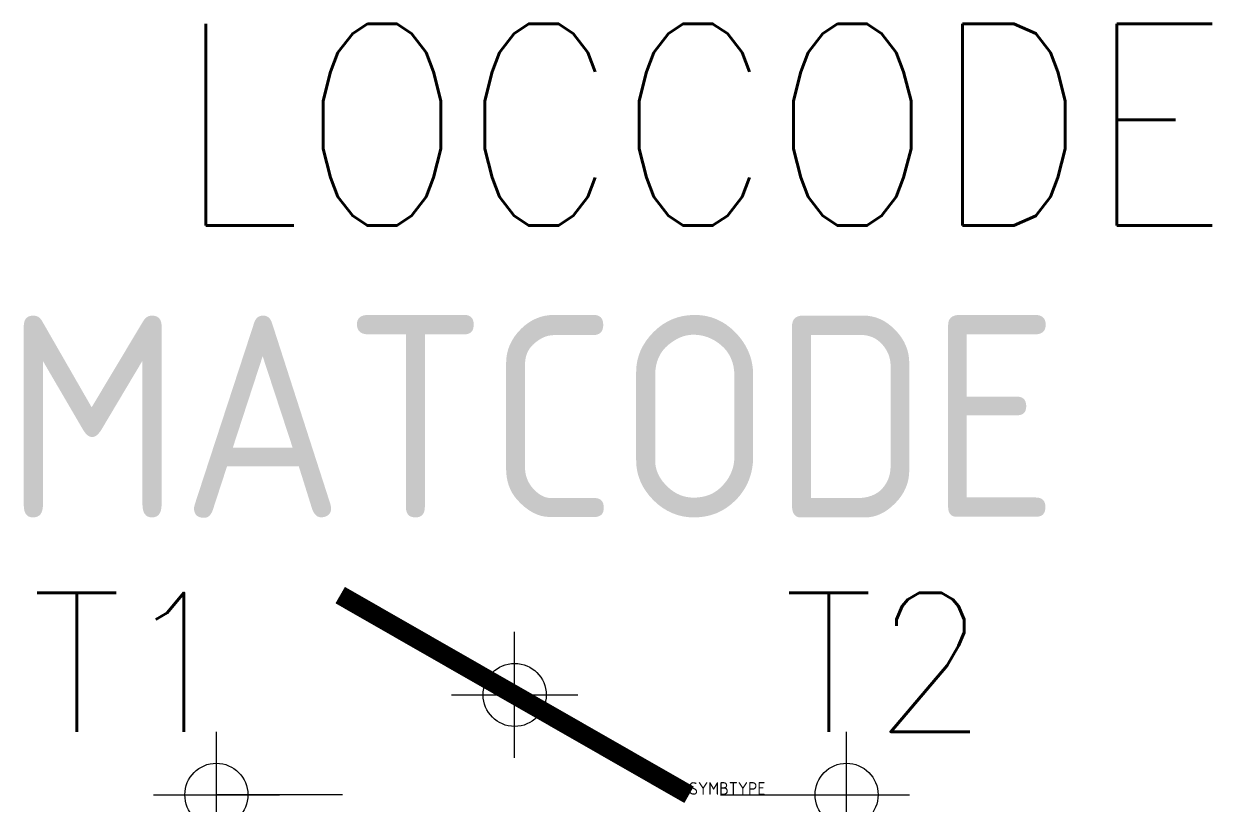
# Model space of a CAD drawing. Extents: x 259.4 to 278.3, y 229.8 to 242.2.
import ezdxf
from ezdxf.enums import TextEntityAlignment as Align

# ---------------------------------------------------------------- set-up
doc = ezdxf.new("R2010")
doc.units = 0
doc.header["$LTSCALE"] = 0.2
doc.header["$MEASUREMENT"] = 0
doc.header["$PDMODE"] = 34
doc.header["$PDSIZE"] = -2
doc.linetypes.add('DASHED', pattern=[18.75, 12.5, -6.25])
doc.layers.get('0').update_dxf_attribs({"linetype": 'CONTINUOUS'})
for name, color, linetype in [('1', 7, 'CONTINUOUS'), ('10', 1, 'DASHED'), ('11', 3, 'DASHED'), ('12', 2, 'DASHED'), ('A', 7, 'CONTINUOUS'), ('C', 7, 'CONTINUOUS')]:
    doc.layers.add(name, color=color, linetype=linetype)
doc.styles.add('DINY', font='SIMPLEX', dxfattribs={"width": 0.95})
doc.styles.add('ROMANS', font='ROMANS', dxfattribs={"width": 0.85})
doc.styles.get("Standard").update_dxf_attribs({"font": 'ISO'})

msp = doc.modelspace()

# ---------------------------------------------------------------- linework, layer by layer
at = {"layer": '1'}
for p, q in [((264.5, 230), (262.5, 230)), ((270.5, 230), (272.5, 230))]:
    msp.add_line(p, q, dxfattribs=at)
at = {"layer": '1', "const_width": 0.3}
msp.add_lwpolyline([(270, 230), (264.465, 233.166)], dxfattribs=at)
at = {"layer": 'A', "color": 1, "linetype": 'CONTINUOUS'}
msp.add_point((267.233, 231.583), dxfattribs=at)
at = {"layer": 'C', "color": 1, "linetype": 'CONTINUOUS'}
msp.add_point((262.5, 230), dxfattribs=at)
at = {"layer": 'C', "color": 2, "linetype": 'CONTINUOUS'}
msp.add_point((272.5, 230), dxfattribs=at)

# ---------------------------------------------------------------- texts
at = {"flags": 1}
msp.add_attdef('SYMBTYPE', (270, 230), 'KN', height=0.2, dxfattribs=at)
at = {"layer": '10', "style": 'DINY', "width": 0.95}
msp.add_attdef('T1', text='', height=2.2, dxfattribs=at).set_placement((262.792, 231), align=Align.RIGHT)
msp.add_attdef('T2', (271.5, 231), '', height=2.2, dxfattribs=at)
at = {"layer": '11', "style": 'ROMANS', "width": 0.85}
msp.add_attdef('LOCCODE', (261.865, 239.025), '', height=3.2, dxfattribs=at)
at = {"layer": '12'}
msp.add_attdef('MATCODE', text='', height=3.2, dxfattribs=at).set_placement((267.5, 236), align=Align.MIDDLE)

doc.saveas('drawing.dxf')
